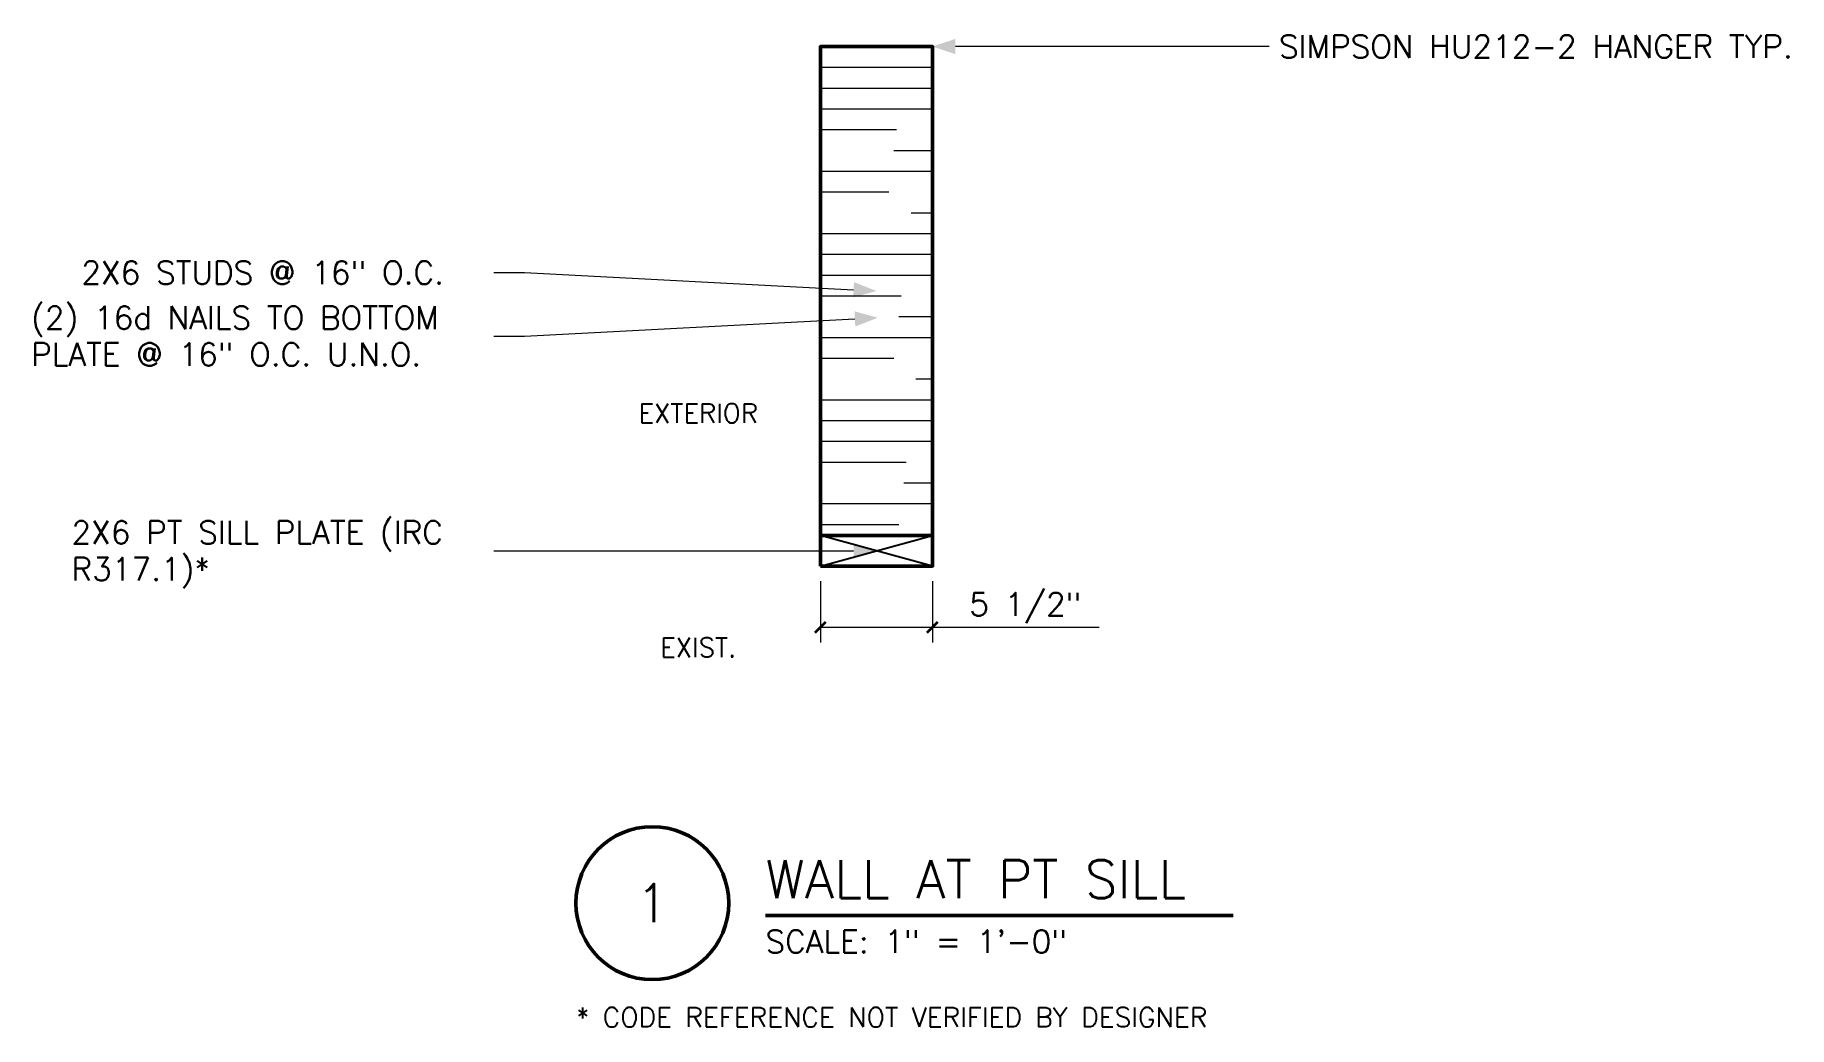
# Model space of a CAD drawing. Header units: inches. Extents: x -38.5 to 47.5, y -22.6 to 26.1.
import ezdxf
from ezdxf.enums import TextEntityAlignment as Align

# ---------------------------------------------------------------- set-up
doc = ezdxf.new("R2010")
doc.units = ezdxf.units.IN
doc.header["$MEASUREMENT"] = 0
for name, color, linetype, lineweight in [('S-ANNO-DIMS', 7, 'CONTINUOUS', 13), ('S-ANNO-NOTE', 7, 'CONTINUOUS', 18), ('S-ANNO-TTLB', 7, 'CONTINUOUS', 50), ('S-DETL-BYND', 7, 'CONTINUOUS', 25), ('S-DETL-CUT', 7, 'CONTINUOUS', 50), ('S-DETL-PATT', 7, 'CONTINUOUS', 9)]:
    doc.layers.add(name, color=color, linetype=linetype, lineweight=lineweight)
doc.styles.add('KERF', font='romans.shx')

msp = doc.modelspace()

# ---------------------------------------------------------------- hatches: boundary and pattern name
at = {"layer": 'S-ANNO-NOTE', "lineweight": 50}
for points in [[(5.5, 25.5), (6.625, 25.125), (6.625, 25.875)], [(2.75, 13.5), (1.646041, 13.93304), (1.607008, 13.184056)], [(2.8125, 12.1875), (1.669568, 12.503658), (1.708459, 11.754667)], [(2.75, 0.75), (1.625, 1.125), (1.625, 0.375)]]:
    msp.add_hatch(color=256, dxfattribs=at).paths.add_polyline_path(points)
at = {"layer": 'S-DETL-PATT', "lineweight": 9}
h = msp.add_hatch(dxfattribs=at)
h.set_pattern_fill('KERF-GRAIN', color=256, angle=90, style=0)
h.set_pattern_definition([(0, (0, 0), (4.92, 1.02), [19.2, -4.8, 9.6, -6])])
h.paths.add_polyline_path([(0, 1.5), (5.5, 1.5), (5.5, 25.5), (0, 25.5)])

# ---------------------------------------------------------------- linework, layer by layer
at = {"layer": 'S-ANNO-DIMS', "lineweight": 13}
for points in [[(0, -0.75), (0, -3.75)], [(5.5, -0.75), (5.5, -3.75)], [(0, -3), (5.5, -3)], [(5.5, -3), (13.669643, -3)]]:
    msp.add_lwpolyline(points, dxfattribs=at)
at = {"layer": 'S-ANNO-NOTE', "lineweight": 18}
for points in [[(22.02, 25.5), (20.52, 25.5), (6.625, 25.5)], [(-16.02, 14.4), (-14.52, 14.4), (1.626525, 13.558548)], [(-16.02, 11.2875), (-14.52, 11.2875), (1.689014, 12.129162)], [(-16.02, 0.75), (-14.52, 0.75), (1.625, 0.75)]]:
    msp.add_lwpolyline(points, dxfattribs=at)
at = {"layer": 'S-ANNO-TTLB', "lineweight": 50}
msp.add_lwpolyline([(-12, -16.55, 1), (-4.5, -16.55, 1)], format="xyb", close=True, dxfattribs=at)
msp.add_lwpolyline([(-2.7, -17.15), (20.246429, -17.15)], dxfattribs=at)
at = {"layer": 'S-DETL-BYND', "lineweight": 25}
for points in [[(0, 0), (5.5, 1.5)], [(5.5, 0), (0, 1.5)]]:
    msp.add_lwpolyline(points, dxfattribs=at)
at = {"layer": 'S-DETL-CUT', "lineweight": 50}
msp.add_lwpolyline([(5.5, 1.5), (5.5, 25.5), (0, 25.5), (0, 1.5)], dxfattribs=at)
msp.add_lwpolyline([(0, 0), (5.5, 0), (5.5, 1.5), (0, 1.5)], close=True, dxfattribs=at)
at = {"layer": 'S-DETL-CUT', "lineweight": 35}
for points in [[(-0.265165, -3.265165), (0.265165, -2.734835)], [(5.234835, -3.265165), (5.765165, -2.734835)]]:
    msp.add_lwpolyline(points, dxfattribs=at)

# ---------------------------------------------------------------- texts
at = {"layer": 'S-ANNO-DIMS', "lineweight": 13, "style": 'KERF'}
msp.add_text('5 1/2"', height=1.125, dxfattribs=at).set_placement((10.053571, -2.4375), align=Align.CENTER)
at = {"layer": 'S-ANNO-NOTE', "lineweight": 18, "style": 'KERF'}
for s, p in [('SIMPSON HU212-2 HANGER TYP.', (22.5, 24.9375)), ('2X6 STUDS @ 16" O.C.', (-36.267857, 13.8375)), ('(2) 16d NAILS TO BOTTOM', (-38.732143, 11.625)), ('PLATE @ 16" O.C. U.N.O.', (-38.732143, 9.825)), ('2X6 PT SILL PLATE (IRC', (-36.75, 1.0875)), ('R317.1)*', (-36.75, -0.7125))]:
    msp.add_text(s, height=1.125, dxfattribs=at).set_placement(p)
for s, p in [('EXTERIOR', (-6, 7.5)), ('EXIST.', (-6, -4))]:
    msp.add_text(s, height=0.9375, dxfattribs=at).set_placement(p, align=Align.MIDDLE_CENTER)
at = {"layer": 'S-ANNO-TTLB', "lineweight": 50, "style": 'KERF'}
msp.add_text('WALL AT PT SILL', height=1.875, dxfattribs=at).set_placement((-2.7, -16.31))
msp.add_text('1', height=1.875, dxfattribs=at).set_placement((-8.25, -16.55), align=Align.MIDDLE_CENTER)
at = {"layer": 'S-ANNO-TTLB', "lineweight": 18, "style": 'KERF'}
for s, height, p in [('SCALE: 1" = 1\'-0"', 1.125, (-2.7, -18.995)), ('* CODE REFERENCE NOT VERIFIED BY DESIGNER', 0.95625, (-12, -22.625))]:
    msp.add_text(s, height=height, dxfattribs=at).set_placement(p)

doc.saveas('drawing.dxf')
